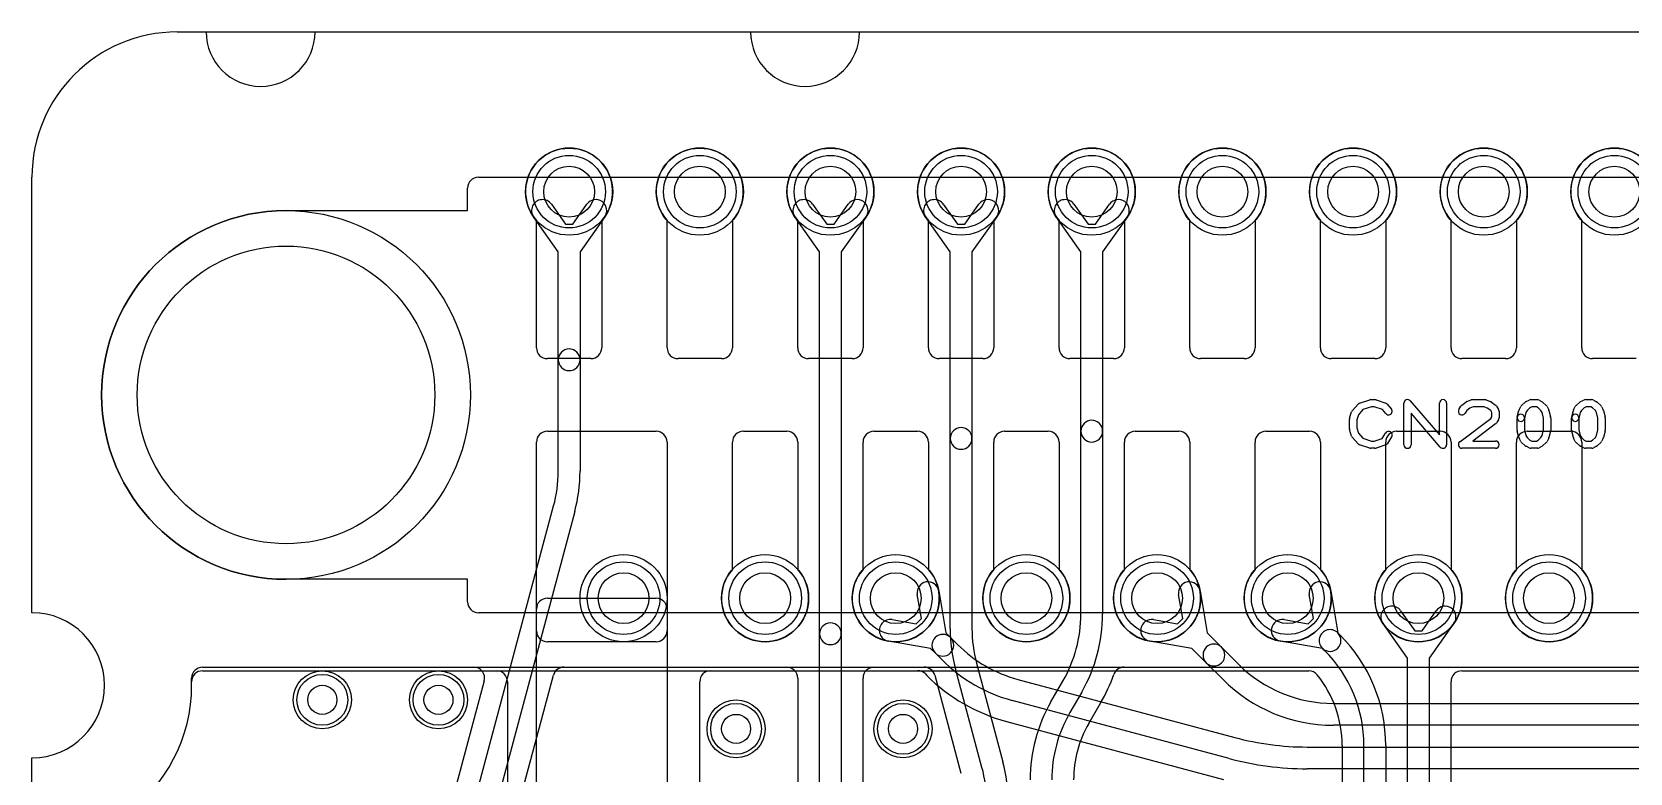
# Model space of a CAD drawing. Extents: x 0 to 20.5, y -0.5 to 20.
# Drawn here: x 0 to 11.01, y 14.9 to 20 of the extents above; entities that cross this region are included whole.
import ezdxf

# ---------------------------------------------------------------- set-up
doc = ezdxf.new("R2010")
doc.units = 0
for name, color, linetype in [('Hole', 1, 'CONTINUOUS'), ('L1', 3, 'CONTINUOUS'), ('L2', 3, 'CONTINUOUS'), ('L3', 3, 'CONTINUOUS'), ('L4', 3, 'CONTINUOUS'), ('Outline', 7, 'CONTINUOUS'), ('PartsArea-A', 111, 'CONTINUOUS'), ('PartsArea-B', 111, 'CONTINUOUS'), ('PartsSilk-A', 221, 'CONTINUOUS'), ('Resist-A', 2, 'CONTINUOUS'), ('Resist-B', 2, 'CONTINUOUS')]:
    doc.layers.add(name, color=color, linetype=linetype)

msp = doc.modelspace()

# ---------------------------------------------------------------- linework, layer by layer
at = {"layer": 'Hole'}
for centre, radius in [((3.7, 18.9), 0.175), ((4.6, 18.9), 0.175), ((5.5, 18.9), 0.175), ((6.4, 18.9), 0.175), ((7.3, 18.9), 0.175), ((8.2, 18.9), 0.175), ((9.1, 18.9), 0.175), ((10, 18.9), 0.175), ((10.9, 18.9), 0.175), ((1.75, 17.5), 1.025), ((4.075, 16.1), 0.175), ((5.05, 16.1), 0.175), ((5.95, 16.1), 0.175), ((6.85, 16.1), 0.175), ((7.75, 16.1), 0.175), ((8.65, 16.1), 0.175), ((9.55, 16.1), 0.175), ((10.45, 16.1), 0.175), ((2, 15.4), 0.1), ((2.8, 15.4), 0.1), ((4.85, 15.2), 0.1), ((6, 15.2), 0.1)]:
    msp.add_circle(centre, radius, dxfattribs=at)
at = {"layer": 'L1'}
for p, q in [((3.475, 17.825), (3.475, 18.70157)), ((3.925, 18.70157), (3.925, 17.825)), ((4.375, 17.825), (4.375, 18.70157)), ((4.825, 18.70157), (4.825, 17.825)), ((5.275, 17.825), (5.275, 18.70157)), ((5.725, 18.70157), (5.725, 17.825)), ((6.175, 17.825), (6.175, 18.70157)), ((6.625, 18.70157), (6.625, 17.825)), ((7.075, 17.825), (7.075, 18.70157)), ((7.525, 18.70157), (7.525, 17.825)), ((7.975, 17.825), (7.975, 18.70157)), ((8.425, 18.70157), (8.425, 17.825)), ((8.875, 17.825), (8.875, 18.70157)), ((9.325, 18.70157), (9.325, 17.825)), ((9.775, 17.825), (9.775, 18.70157)), ((10.225, 18.70157), (10.225, 17.825)), ((10.675, 17.825), (10.675, 18.70157)), ((3.85, 17.75), (3.55, 17.75)), ((4.75, 17.75), (4.45, 17.75)), ((5.65, 17.75), (5.35, 17.75)), ((6.55, 17.75), (6.25, 17.75)), ((7.45, 17.75), (7.15, 17.75)), ((8.35, 17.75), (8.05, 17.75)), ((9.25, 17.75), (8.95, 17.75)), ((10.15, 17.75), (9.85, 17.75)), ((11.05, 17.75), (10.75, 17.75)), ((3.475, 15.875), (3.475, 17.175)), ((3.55, 17.25), (4.3, 17.25)), ((4.375, 17.175), (4.375, 15.875)), ((4.825, 16.29843), (4.825, 17.175)), ((4.9, 17.25), (5.2, 17.25)), ((5.275, 17.175), (5.275, 16.29843)), ((5.725, 16.29843), (5.725, 17.175)), ((5.8, 17.25), (6.1, 17.25)), ((6.175, 17.175), (6.175, 16.29843)), ((6.625, 16.29843), (6.625, 17.175)), ((6.7, 17.25), (7, 17.25)), ((7.075, 17.175), (7.075, 16.29843)), ((7.525, 16.29843), (7.525, 17.175)), ((7.6, 17.25), (7.9, 17.25)), ((7.975, 17.175), (7.975, 16.29843)), ((8.425, 16.29843), (8.425, 17.175)), ((8.5, 17.25), (8.8, 17.25)), ((8.875, 17.175), (8.875, 16.29843)), ((9.325, 16.29843), (9.325, 17.175)), ((9.4, 17.25), (9.7, 17.25)), ((9.775, 17.175), (9.775, 16.29843)), ((10.225, 16.29843), (10.225, 17.175)), ((10.3, 17.25), (10.6, 17.25)), ((10.675, 17.175), (10.675, 16.29843)), ((3.54997, 16.1), (4.30003, 16.1)), ((8.82632, 15.95989), (8.79783, 16.12543)), ((8.94565, 16.15087), (8.99564, 15.86039)), ((3.475, 11.7), (3.475, 16.02503)), ((4.375, 16.02503), (4.375, 11.7)), ((9.42749, 16.01345), (9.5244, 15.87625)), ((9.5756, 15.87625), (9.67251, 16.01345)), ((8.62457, 15.95217), (8.7901, 15.92368)), ((8.7901, 15.92368), (8.82632, 15.95989)), ((8.99445, 15.86161), (9.01013, 15.84593)), ((9.475, 15.68619), (9.30497, 15.92691)), ((9.5244, 15.87625), (9.5756, 15.87625)), ((9.79503, 15.92691), (9.625, 15.68619)), ((4.3, 15.8), (3.55, 15.8)), ((8.8896, 15.75436), (8.59913, 15.80435)), ((8.90406, 15.73986), (8.88841, 15.75551)), ((9.475, 14.44177), (9.475, 15.68619)), ((9.625, 15.68619), (9.625, 14.44177)), ((1.1, 15.5), (1.1, 15.52503)), ((1.17497, 15.6), (3.19999, 15.6)), ((3.27496, 15.52503), (3.27496, 14.17497)), ((4.6, 14.17497), (4.6, 15.52499)), ((4.67497, 15.59996), (8.79506, 15.59996)), ((9.77504, 14.17497), (9.77504, 15.52499)), ((9.85001, 15.59996), (14.04999, 15.59996)), ((9.02496, 15.08579), (9.02496, 14.17497)), ((9.175, 13.70944), (9.175, 15.08578)), ((9.325, 15.08578), (9.325, 13.70944))]:
    msp.add_line(p, q, dxfattribs=at)
for centre, radius in [((3.7, 18.9), 0.3), ((4.6, 18.9), 0.3), ((5.5, 18.9), 0.3), ((6.4, 18.9), 0.3), ((7.3, 18.9), 0.3), ((8.2, 18.9), 0.3), ((9.1, 18.9), 0.3), ((10, 18.9), 0.3), ((10.9, 18.9), 0.3), ((4.075, 16.1), 0.3), ((5.05, 16.1), 0.3), ((5.95, 16.1), 0.3), ((6.85, 16.1), 0.3), ((7.75, 16.1), 0.3), ((8.65, 16.1), 0.3), ((9.55, 16.1), 0.3), ((10.45, 16.1), 0.3), ((2, 15.4), 0.2), ((2.8, 15.4), 0.2), ((4.85, 15.2), 0.2), ((6, 15.2), 0.2)]:
    msp.add_circle(centre, radius, dxfattribs=at)
for centre, radius, start, end in [((3.7, 18.9), 0.3, -41.409429, -138.590571), ((4.6, 18.9), 0.3, -41.409429, -138.590571), ((5.5, 18.9), 0.3, -41.409429, -138.590571), ((6.4, 18.9), 0.3, -41.409429, -138.590571), ((7.3, 18.9), 0.3, -41.409429, -138.590571), ((8.2, 18.9), 0.3, -41.409429, -138.590571), ((9.1, 18.9), 0.3, -41.409429, -138.590571), ((10, 18.9), 0.3, -41.409429, -138.590571), ((10.9, 18.9), 0.3, -41.409429, -138.590571), ((3.55, 17.825), 0.075, 180, -90), ((3.85, 17.825), 0.075, -90, 0), ((4.45, 17.825), 0.075, 180, -90), ((4.75, 17.825), 0.075, -90, 0), ((5.35, 17.825), 0.075, 180, -90), ((5.65, 17.825), 0.075, -90, 0), ((6.25, 17.825), 0.075, 180, -90), ((6.55, 17.825), 0.075, -90, 0), ((7.15, 17.825), 0.075, 180, -90), ((7.45, 17.825), 0.075, -90, 0), ((8.05, 17.825), 0.075, 180, -90), ((8.35, 17.825), 0.075, -90, 0), ((8.95, 17.825), 0.075, 180, -90), ((9.25, 17.825), 0.075, -90, 0), ((9.85, 17.825), 0.075, 180, -90), ((10.15, 17.825), 0.075, -90, 0), ((10.75, 17.825), 0.075, 180, -90), ((3.55, 17.175), 0.075, 90, 180), ((4.3, 17.175), 0.075, 0, 90), ((4.9, 17.175), 0.075, 90, 180), ((5.2, 17.175), 0.075, 0, 90), ((5.8, 17.175), 0.075, 90, 180), ((6.1, 17.175), 0.075, 0, 90), ((6.7, 17.175), 0.075, 90, 180), ((7, 17.175), 0.075, 0, 90), ((7.6, 17.175), 0.075, 90, 180), ((7.9, 17.175), 0.075, 0, 90), ((8.5, 17.175), 0.075, 90, 180), ((8.8, 17.175), 0.075, 0, 90), ((9.4, 17.175), 0.075, 90, 180), ((9.7, 17.175), 0.075, 0, 90), ((10.3, 17.175), 0.075, 90, 180), ((10.6, 17.175), 0.075, 0, 90), ((5.05, 16.1), 0.3, 138.590571, 41.409429), ((5.95, 16.1), 0.3, 138.590571, 41.409429), ((6.85, 16.1), 0.3, 138.590571, 41.409429), ((7.75, 16.1), 0.3, 138.590571, 41.409429), ((8.65, 16.1), 0.3, 138.590571, 41.409429), ((9.55, 16.1), 0.3, 138.590571, 41.409429), ((10.45, 16.1), 0.3, 138.590571, 41.409429), ((8.87174, 16.13815), 0.075, 9.765013, -170.236052), ((3.54997, 16.02503), 0.07497, 90, 180), ((4.30003, 16.02503), 0.07497, 0, 90), ((9.36623, 15.97018), 0.075, 35.234848, -144.764686), ((9.73377, 15.97018), 0.075, -35.234848, 144.764686), ((3.55, 15.875), 0.075, 180, -90), ((4.3, 15.875), 0.075, -90, 0), ((8.61185, 15.87826), 0.075, 80.234987, -99.766026), ((8.94143, 15.80856), 0.075, 45.016205, -134.981712), ((8.94143, 15.80856), 0.075, -133.719529, 43.714249), ((8.25, 15.08578), 1.075, 0, 45.000754), ((8.25, 15.08578), 0.925, 0, 45.000876), ((1.17497, 15.52503), 0.07497, 90, 180), ((3.19999, 15.52503), 0.07497, 0, 90), ((4.67497, 15.52499), 0.07497, 90, 180), ((8.79506, 15.52499), 0.07497, 38.860318, 90), ((8.25, 15.08579), 0.77496, 0, 38.861179), ((9.85001, 15.52499), 0.07497, 90, 180), ((0, 15.5), 1.1, -54.937828, 0)]:
    msp.add_arc(centre, radius, start, end, dxfattribs=at)
at = {"layer": 'L2'}
for p, q in [((6.325, 18.48619), (6.15497, 18.72691)), ((6.27749, 18.81345), (6.3744, 18.67625)), ((6.4256, 18.67625), (6.52251, 18.81345)), ((6.64503, 18.72691), (6.475, 18.48619)), ((7.225, 18.48619), (7.05497, 18.72691)), ((7.17749, 18.81345), (7.2744, 18.67625)), ((7.3256, 18.67625), (7.42251, 18.81345)), ((7.54503, 18.72691), (7.375, 18.48619)), ((6.3744, 18.67625), (6.4256, 18.67625)), ((7.2744, 18.67625), (7.3256, 18.67625)), ((6.325, 17.20074), (6.325, 18.48619)), ((6.475, 18.48619), (6.475, 17.20074)), ((7.225, 17.25058), (7.225, 18.48619)), ((7.375, 18.48619), (7.375, 17.25058)), ((6.325, 15.89148), (6.325, 17.20074)), ((6.475, 17.20074), (6.475, 15.89148)), ((7.225, 15.99115), (7.225, 17.25058)), ((7.375, 17.25058), (7.375, 15.99115)), ((6.50652, 15.65208), (6.68837, 14.97335)), ((1.1, 15.5), (1.1, 15.54999)), ((1.17497, 15.62496), (6.14563, 15.62496)), ((6.21805, 15.56939), (6.39856, 14.8957)), ((6.54348, 14.93453), (6.36163, 15.61326)), ((7.01902, 15.38653), (7.10108, 15.52866)), ((7.52287, 15.62496), (18.82503, 15.62496)), ((7.23098, 15.45366), (7.14892, 15.31153)), ((7.27887, 15.23652), (7.3604, 15.37772))]:
    msp.add_line(p, q, dxfattribs=at)
for centre, radius in [((6.4, 18.9), 0.3), ((7.3, 18.9), 0.3), ((2, 15.4), 0.2), ((2.8, 15.4), 0.2), ((4.85, 15.2), 0.2), ((6, 15.2), 0.2)]:
    msp.add_circle(centre, radius, dxfattribs=at)
for centre, radius, start, end in [((6.21623, 18.77018), 0.075, 35.234848, -144.764686), ((6.58377, 18.77018), 0.075, -35.234848, 144.764686), ((7.11623, 18.77018), 0.075, 35.234848, -144.764686), ((7.48377, 18.77018), 0.075, -35.234848, 144.764686), ((7.3, 17.25058), 0.075, 0, 180), ((6.4, 17.20074), 0.075, 0, 180), ((6.4, 17.20074), 0.075, 180, 0), ((7.3, 17.25058), 0.075, 180, 0), ((6.3, 15.99115), 0.925, -29.999262, 0), ((6.3, 15.99115), 1.075, -29.999467, 0), ((7.4, 15.89148), 1.075, 180, -165.000562), ((7.4, 15.89148), 0.925, 180, -165.000433), ((1.17497, 15.54999), 0.07497, 90, 180), ((6.14563, 15.54999), 0.07497, 14.996397, 90), ((6.3, 15.99115), 1.22504, -29.999496, -19.837337), ((7.52287, 15.54999), 0.07497, 90, 160.163156), ((0, 15.5), 1.1, -54.937828, 0), ((7.95, 14.84904), 1.075, 150.000533, 180), ((7.95, 14.84904), 0.925, 150.000628, 180), ((7.42585, 15.34116), 0.07497, 150.004867, 150.812521), ((7.95, 14.84904), 0.77496, 149.999813, 180), ((5.65, 14.69513), 1.075, 0, 14.999464), ((5.65, 14.69513), 0.925, 0, 14.999567)]:
    msp.add_arc(centre, radius, start, end, dxfattribs=at)
at = {"layer": 'L3'}
for p, q in [((3.625, 18.48619), (3.45497, 18.72691)), ((3.57749, 18.81345), (3.6744, 18.67625)), ((3.7256, 18.67625), (3.82251, 18.81345)), ((3.94503, 18.72691), (3.775, 18.48619)), ((5.425, 18.48619), (5.25497, 18.72691)), ((5.37749, 18.81345), (5.4744, 18.67625)), ((5.5256, 18.67625), (5.62251, 18.81345)), ((5.74503, 18.72691), (5.575, 18.48619)), ((3.6744, 18.67625), (3.7256, 18.67625)), ((5.4744, 18.67625), (5.5256, 18.67625)), ((3.625, 17.74226), (3.625, 18.48619)), ((3.775, 18.48619), (3.775, 17.74226)), ((5.425, 15.85541), (5.425, 18.48619)), ((5.575, 18.48619), (5.575, 15.85541)), ((3.625, 16.97452), (3.625, 17.74226)), ((3.775, 17.74226), (3.775, 16.97452)), ((2.79792, 13.76595), (3.59348, 16.73512)), ((3.73837, 16.6963), (2.94281, 13.72713)), ((5.425, 13.20082), (5.425, 15.85541)), ((5.575, 15.85541), (5.575, 13.20082)), ((1.1, 15.5), (1.1, 15.55003)), ((1.17497, 15.625), (3.04301, 15.625)), ((3.11543, 15.53063), (2.72019, 14.05557)), ((3.19655, 14.09437), (3.59176, 15.56939)), ((3.66418, 15.62496), (5.19999, 15.62496)), ((5.27496, 15.54999), (5.27496, 14.07497)), ((5.72504, 14.07497), (5.72504, 15.54999)), ((5.80001, 15.62496), (11.49999, 15.62496))]:
    msp.add_line(p, q, dxfattribs=at)
for centre, radius in [((3.7, 18.9), 0.3), ((5.5, 18.9), 0.3), ((2, 15.4), 0.2), ((2.8, 15.4), 0.2), ((4.85, 15.2), 0.2), ((6, 15.2), 0.2)]:
    msp.add_circle(centre, radius, dxfattribs=at)
for centre, radius, start, end in [((3.51623, 18.77018), 0.075, 35.234848, -144.764686), ((3.88377, 18.77018), 0.075, -35.234848, 144.764686), ((5.31623, 18.77018), 0.075, 35.234848, -144.764686), ((5.68377, 18.77018), 0.075, -35.234848, 144.764686), ((3.7, 17.74226), 0.075, 0, 180), ((3.7, 17.74226), 0.075, 180, 0), ((2.7, 16.97452), 0.925, -14.999438, 0), ((2.7, 16.97452), 1.075, -14.999464, 0), ((5.5, 15.85541), 0.075, 0, 180), ((5.5, 15.85541), 0.075, 180, 0), ((1.17497, 15.55003), 0.07497, 90, 180), ((3.04301, 15.55003), 0.07497, -14.996397, 90), ((3.66418, 15.54999), 0.07497, 90, 165.003603), ((5.19999, 15.54999), 0.07497, 0, 90), ((5.80001, 15.54999), 0.07497, 90, 180), ((0, 15.5), 1.1, -54.937828, 0)]:
    msp.add_arc(centre, radius, start, end, dxfattribs=at)
at = {"layer": 'L4'}
for p, q in [((3.475, 17.825), (3.475, 18.70157)), ((3.925, 18.70157), (3.925, 17.825)), ((4.375, 17.825), (4.375, 18.70157)), ((4.825, 18.70157), (4.825, 17.825)), ((5.275, 17.825), (5.275, 18.70157)), ((5.725, 18.70157), (5.725, 17.825)), ((6.175, 17.825), (6.175, 18.70157)), ((6.625, 18.70157), (6.625, 17.825)), ((7.075, 17.825), (7.075, 18.70157)), ((7.525, 18.70157), (7.525, 17.825)), ((7.975, 17.825), (7.975, 18.70157)), ((8.425, 18.70157), (8.425, 17.825)), ((8.875, 17.825), (8.875, 18.70157)), ((9.325, 18.70157), (9.325, 17.825)), ((9.775, 17.825), (9.775, 18.70157)), ((10.225, 18.70157), (10.225, 17.825)), ((10.675, 17.825), (10.675, 18.70157)), ((3.85, 17.75), (3.55, 17.75)), ((4.75, 17.75), (4.45, 17.75)), ((5.65, 17.75), (5.35, 17.75)), ((6.55, 17.75), (6.25, 17.75)), ((7.45, 17.75), (7.15, 17.75)), ((8.35, 17.75), (8.05, 17.75)), ((9.25, 17.75), (8.95, 17.75)), ((10.15, 17.75), (9.85, 17.75)), ((11.05, 17.75), (10.75, 17.75)), ((3.475, 15.875), (3.475, 17.175)), ((3.55, 17.25), (4.3, 17.25)), ((4.375, 17.175), (4.375, 15.875)), ((4.825, 16.29843), (4.825, 17.175)), ((4.9, 17.25), (5.2, 17.25)), ((5.275, 17.175), (5.275, 16.29843)), ((5.725, 16.29843), (5.725, 17.175)), ((5.8, 17.25), (6.1, 17.25)), ((6.175, 17.175), (6.175, 16.29843)), ((6.625, 16.29843), (6.625, 17.175)), ((6.7, 17.25), (7, 17.25)), ((7.075, 17.175), (7.075, 16.29843)), ((7.525, 16.29843), (7.525, 17.175)), ((7.6, 17.25), (7.9, 17.25)), ((7.975, 17.175), (7.975, 16.29843)), ((8.425, 16.29843), (8.425, 17.175)), ((8.5, 17.25), (8.8, 17.25)), ((8.875, 17.175), (8.875, 16.29843)), ((9.325, 16.29843), (9.325, 17.175)), ((9.4, 17.25), (9.7, 17.25)), ((9.775, 17.175), (9.775, 16.29843)), ((10.225, 16.29843), (10.225, 17.175)), ((10.3, 17.25), (10.6, 17.25)), ((10.675, 17.175), (10.675, 16.29843)), ((6.12632, 15.95989), (6.09783, 16.12544)), ((6.24565, 16.15088), (6.29563, 15.86043)), ((7.92632, 15.95989), (7.89783, 16.12543)), ((8.04565, 16.15087), (8.09563, 15.86042)), ((5.92456, 15.95217), (6.09011, 15.92368)), ((6.09011, 15.92368), (6.12632, 15.95989)), ((6.29563, 15.86043), (6.32722, 15.82884)), ((7.72457, 15.95217), (7.8901, 15.92368)), ((7.8901, 15.92368), (7.92632, 15.95989)), ((8.09563, 15.86042), (8.19446, 15.76159)), ((4.3, 15.8), (3.55, 15.8)), ((6.18957, 15.75437), (5.89912, 15.80435)), ((6.22116, 15.72278), (6.18957, 15.75437)), ((6.32722, 15.82884), (6.37566, 15.78042)), ((7.98957, 15.75436), (7.69913, 15.80435)), ((8.0884, 15.65553), (7.98957, 15.75436)), ((8.19446, 15.76159), (8.31015, 15.64592)), ((6.26959, 15.67435), (6.22116, 15.72278)), ((8.20408, 15.53985), (8.0884, 15.65553)), ((1.1, 15.5), (1.1, 15.52499)), ((1.17497, 15.59996), (6.10075, 15.59996)), ((6.15376, 15.578), (6.16351, 15.56825)), ((6.79032, 15.54101), (8.28469, 15.14059)), ((8.24587, 14.9957), (6.7515, 15.39612)), ((8.96421, 15.375), (13.21628, 15.375)), ((6.71267, 15.25119), (8.20704, 14.85077)), ((13.21628, 15.225), (8.96421, 15.225)), ((8.78291, 15.075), (13.18908, 15.075)), ((13.18908, 14.925), (8.78291, 14.925))]:
    msp.add_line(p, q, dxfattribs=at)
for centre, radius in [((3.7, 18.9), 0.3), ((4.6, 18.9), 0.3), ((5.5, 18.9), 0.3), ((6.4, 18.9), 0.3), ((7.3, 18.9), 0.3), ((8.2, 18.9), 0.3), ((9.1, 18.9), 0.3), ((10, 18.9), 0.3), ((10.9, 18.9), 0.3), ((4.075, 16.1), 0.3), ((5.05, 16.1), 0.3), ((5.95, 16.1), 0.3), ((6.85, 16.1), 0.3), ((7.75, 16.1), 0.3), ((8.65, 16.1), 0.3), ((9.55, 16.1), 0.3), ((10.45, 16.1), 0.3), ((2, 15.4), 0.2), ((2.8, 15.4), 0.2), ((4.85, 15.2), 0.2), ((6, 15.2), 0.2)]:
    msp.add_circle(centre, radius, dxfattribs=at)
for centre, radius, start, end in [((3.7, 18.9), 0.3, -41.409429, -138.590571), ((4.6, 18.9), 0.3, -41.409429, -138.590571), ((5.5, 18.9), 0.3, -41.409429, -138.590571), ((6.4, 18.9), 0.3, -41.409429, -138.590571), ((7.3, 18.9), 0.3, -41.409429, -138.590571), ((8.2, 18.9), 0.3, -41.409429, -138.590571), ((9.1, 18.9), 0.3, -41.409429, -138.590571), ((10, 18.9), 0.3, -41.409429, -138.590571), ((10.9, 18.9), 0.3, -41.409429, -138.590571), ((3.55, 17.825), 0.075, 180, -90), ((3.85, 17.825), 0.075, -90, 0), ((4.45, 17.825), 0.075, 180, -90), ((4.75, 17.825), 0.075, -90, 0), ((5.35, 17.825), 0.075, 180, -90), ((5.65, 17.825), 0.075, -90, 0), ((6.25, 17.825), 0.075, 180, -90), ((6.55, 17.825), 0.075, -90, 0), ((7.15, 17.825), 0.075, 180, -90), ((7.45, 17.825), 0.075, -90, 0), ((8.05, 17.825), 0.075, 180, -90), ((8.35, 17.825), 0.075, -90, 0), ((8.95, 17.825), 0.075, 180, -90), ((9.25, 17.825), 0.075, -90, 0), ((9.85, 17.825), 0.075, 180, -90), ((10.15, 17.825), 0.075, -90, 0), ((10.75, 17.825), 0.075, 180, -90), ((3.55, 17.175), 0.075, 90, 180), ((4.3, 17.175), 0.075, 0, 90), ((4.9, 17.175), 0.075, 90, 180), ((5.2, 17.175), 0.075, 0, 90), ((5.8, 17.175), 0.075, 90, 180), ((6.1, 17.175), 0.075, 0, 90), ((6.7, 17.175), 0.075, 90, 180), ((7, 17.175), 0.075, 0, 90), ((7.6, 17.175), 0.075, 90, 180), ((7.9, 17.175), 0.075, 0, 90), ((8.5, 17.175), 0.075, 90, 180), ((8.8, 17.175), 0.075, 0, 90), ((9.4, 17.175), 0.075, 90, 180), ((9.7, 17.175), 0.075, 0, 90), ((10.3, 17.175), 0.075, 90, 180), ((10.6, 17.175), 0.075, 0, 90), ((5.05, 16.1), 0.3, 138.590571, 41.409429), ((5.95, 16.1), 0.3, 138.590571, 41.409429), ((6.85, 16.1), 0.3, 138.590571, 41.409429), ((7.75, 16.1), 0.3, 138.590571, 41.409429), ((8.65, 16.1), 0.3, 138.590571, 41.409429), ((9.55, 16.1), 0.3, 138.590571, 41.409429), ((10.45, 16.1), 0.3, 138.590571, 41.409429), ((6.17174, 16.13816), 0.075, 9.765013, -170.236052), ((7.97174, 16.13815), 0.075, 9.765013, -170.236052), ((3.55, 15.875), 0.075, 180, -90), ((4.3, 15.875), 0.075, -90, 0), ((5.91184, 15.87826), 0.075, 80.234987, -99.763948), ((7.71185, 15.87826), 0.075, 80.234987, -99.766026), ((6.27419, 15.77581), 0.075, 45, -135), ((6.27419, 15.77581), 0.075, -135, 45), ((7.02973, 16.43449), 0.925, -135, -105.000165), ((8.14143, 15.70856), 0.075, 45, -135), ((8.14143, 15.70856), 0.075, -135, 44.999268), ((7.02973, 16.43449), 1.075, -135, -104.999991), ((8.96421, 16.3), 0.925, -134.99919, -90), ((1.17497, 15.52499), 0.07497, 90, 180), ((6.10075, 15.52499), 0.07497, 45, 90), ((7.02975, 16.43448), 1.22504, -135.000331, -105.000831), ((8.96421, 16.3), 1.075, -134.999246, -90), ((0, 15.5), 1.1, -54.937828, 0), ((8.78291, 17), 1.925, -104.999787, -90), ((8.78291, 17), 2.075, -104.999718, -90)]:
    msp.add_arc(centre, radius, start, end, dxfattribs=at)
at = {"layer": 'Outline'}
for p, q in [((1, 20), (1.2, 20)), ((1.95, 20), (4.95, 20)), ((5.7, 20), (14.3, 20)), ((0, 16), (0, 19)), ((0, 1), (0, 15))]:
    msp.add_line(p, q, dxfattribs=at)
for centre, radius, start, end in [((1, 19), 1, 90, 180), ((1.575, 20), 0.375, 180, 0), ((5.325, 20), 0.375, 180, 0), ((0, 15.5), 0.5, -90, 90)]:
    msp.add_arc(centre, radius, start, end, dxfattribs=at)
at = {"layer": 'PartsArea-A'}
for p, q in [((1, 20), (19, 20)), ((0, 16), (0, 19)), ((0, 14.5), (0, 15))]:
    msp.add_line(p, q, dxfattribs=at)
for centre, radius, start, end in [((1, 19), 1, 90, 180), ((0, 15.5), 0.5, -90, 90)]:
    msp.add_arc(centre, radius, start, end, dxfattribs=at)
at = {"layer": 'PartsArea-B'}
for p, q in [((1, 20), (19, 20)), ((0, 16), (0, 19)), ((0, 14.5), (0, 15))]:
    msp.add_line(p, q, dxfattribs=at)
for centre, radius, start, end in [((1, 19), 1, 90, 180), ((0, 15.5), 0.5, -90, 90)]:
    msp.add_arc(centre, radius, start, end, dxfattribs=at)
at = {"layer": 'PartsSilk-A'}
for p, q in [((9.09508, 17.39239), (9.13397, 17.43683)), ((9.16702, 17.39868), (9.13618, 17.36344)), ((9.14516, 17.44418), (9.2146, 17.4664)), ((9.22612, 17.41759), (9.16702, 17.39868)), ((9.22222, 17.46759), (9.25, 17.46759)), ((9.24594, 17.41759), (9.22612, 17.41759)), ((9.30202, 17.3989), (9.24594, 17.41759)), ((9.2579, 17.46631), (9.32457, 17.44409)), ((9.32523, 17.37104), (9.30202, 17.3989)), ((9.33588, 17.43637), (9.36365, 17.40304)), ((9.45, 17.15741), (9.45, 17.44259)), ((9.49398, 17.45886), (9.69444, 17.22499)), ((9.69444, 17.22499), (9.69444, 17.44259)), ((9.74444, 17.44259), (9.74444, 17.15741)), ((9.8288, 17.40029), (9.84269, 17.42251)), ((9.84827, 17.42878), (9.87605, 17.451)), ((9.88283, 17.3924), (9.8712, 17.37379)), ((9.90408, 17.40939), (9.88283, 17.3924)), ((9.88313, 17.45497), (9.91368, 17.46608)), ((9.92662, 17.41759), (9.90408, 17.40939)), ((9.92222, 17.46759), (10.00833, 17.46759)), ((10.00352, 17.41759), (9.92662, 17.41759)), ((10.02393, 17.40943), (10.00352, 17.41759)), ((10.01761, 17.4658), (10.04539, 17.45469)), ((10.04804, 17.39189), (10.02393, 17.40943)), ((10.05081, 17.4517), (10.08137, 17.42948)), ((10.08787, 17.42251), (10.10176, 17.40029)), ((10.23131, 17.34865), (10.24242, 17.3931)), ((10.24431, 17.39822), (10.25542, 17.42044)), ((10.26117, 17.42795), (10.28617, 17.45017)), ((10.29799, 17.39377), (10.29026, 17.37831)), ((10.2916, 17.45384), (10.31382, 17.46495)), ((10.31692, 17.4106), (10.29799, 17.39377)), ((10.3309, 17.41759), (10.31692, 17.4106)), ((10.325, 17.46759), (10.36944, 17.46759)), ((10.3628, 17.41759), (10.3309, 17.41759)), ((10.37423, 17.41106), (10.3628, 17.41759)), ((10.39368, 17.39377), (10.37423, 17.41106)), ((10.38184, 17.4643), (10.40129, 17.45319)), ((10.40141, 17.37831), (10.39368, 17.39377)), ((10.4055, 17.45017), (10.4305, 17.42795)), ((10.43625, 17.42044), (10.44736, 17.39822)), ((10.44925, 17.3931), (10.46036, 17.34865)), ((10.60631, 17.34865), (10.61742, 17.3931)), ((10.61931, 17.39822), (10.63042, 17.42044)), ((10.63617, 17.42795), (10.66117, 17.45017)), ((10.67299, 17.39377), (10.66526, 17.37831)), ((10.6666, 17.45384), (10.68882, 17.46495)), ((10.69192, 17.4106), (10.67299, 17.39377)), ((10.7059, 17.41759), (10.69192, 17.4106)), ((10.7, 17.46759), (10.74444, 17.46759)), ((10.7378, 17.41759), (10.7059, 17.41759)), ((10.74923, 17.41106), (10.7378, 17.41759)), ((10.76868, 17.39377), (10.74923, 17.41106)), ((10.75684, 17.4643), (10.77629, 17.45319)), ((10.77641, 17.37831), (10.76868, 17.39377)), ((10.7805, 17.45017), (10.8055, 17.42795)), ((10.81125, 17.42044), (10.82236, 17.39822)), ((10.82425, 17.3931), (10.83536, 17.34865)), ((9.075, 17.26852), (9.075, 17.33148)), ((9.07614, 17.33894), (9.09003, 17.38339)), ((9.13618, 17.36344), (9.125, 17.32766)), ((9.125, 17.32766), (9.125, 17.27234)), ((9.70046, 17.14114), (9.5, 17.37501)), ((9.5, 17.37501), (9.5, 17.15741)), ((9.83497, 17.17739), (10.04793, 17.33756)), ((10.0817, 17.30039), (9.92483, 17.18241)), ((10.04793, 17.33756), (10.05556, 17.34976)), ((10.05556, 17.37987), (10.04804, 17.39189)), ((10.05556, 17.34976), (10.05556, 17.37987)), ((10.10176, 17.32934), (10.08787, 17.30712)), ((10.10556, 17.38704), (10.10556, 17.34259)), ((10.23056, 17.25741), (10.23056, 17.34259)), ((10.29026, 17.37831), (10.27981, 17.33653)), ((10.28056, 17.34259), (10.28056, 17.26049)), ((10.41111, 17.33951), (10.40141, 17.37831)), ((10.41111, 17.26049), (10.41111, 17.33951)), ((10.46111, 17.34259), (10.46111, 17.25741)), ((10.60556, 17.25741), (10.60556, 17.34259)), ((10.66526, 17.37831), (10.65481, 17.33653)), ((10.65556, 17.34259), (10.65556, 17.26049)), ((10.78611, 17.33951), (10.77641, 17.37831)), ((10.78611, 17.26049), (10.78611, 17.33951)), ((10.83611, 17.34259), (10.83611, 17.25741)), ((9.09003, 17.21661), (9.07614, 17.26106)), ((9.13397, 17.16317), (9.09508, 17.20761)), ((9.125, 17.27234), (9.13618, 17.23656)), ((9.13618, 17.23656), (9.16702, 17.20132)), ((9.16702, 17.20132), (9.22612, 17.18241)), ((9.22612, 17.18241), (9.24594, 17.18241)), ((9.24594, 17.18241), (9.30023, 17.2005)), ((9.30023, 17.2005), (9.32324, 17.23732)), ((9.36564, 17.21082), (9.33787, 17.16638)), ((9.92483, 17.18241), (10.08056, 17.18241)), ((10.24242, 17.2069), (10.23131, 17.25135)), ((10.25542, 17.17956), (10.24431, 17.20178)), ((10.28617, 17.14983), (10.26117, 17.17205)), ((10.28056, 17.26049), (10.29026, 17.22169)), ((10.29026, 17.22169), (10.29799, 17.20623)), ((10.29799, 17.20623), (10.31692, 17.1894)), ((10.31692, 17.1894), (10.3309, 17.18241)), ((10.3309, 17.18241), (10.3628, 17.18241)), ((10.3628, 17.18241), (10.37423, 17.18894)), ((10.37423, 17.18894), (10.39368, 17.20623)), ((10.39368, 17.20623), (10.40141, 17.22169)), ((10.40141, 17.22169), (10.41111, 17.26049)), ((10.4305, 17.17205), (10.4055, 17.14983)), ((10.44736, 17.20178), (10.43625, 17.17956)), ((10.46036, 17.25135), (10.44925, 17.2069)), ((10.61742, 17.2069), (10.60631, 17.25135)), ((10.63042, 17.17956), (10.61931, 17.20178)), ((10.66117, 17.14983), (10.63617, 17.17205)), ((10.65556, 17.26049), (10.66526, 17.22169)), ((10.66526, 17.22169), (10.67299, 17.20623)), ((10.67299, 17.20623), (10.69192, 17.1894)), ((10.69192, 17.1894), (10.7059, 17.18241)), ((10.7059, 17.18241), (10.7378, 17.18241)), ((10.7378, 17.18241), (10.74923, 17.18894)), ((10.74923, 17.18894), (10.76868, 17.20623)), ((10.76868, 17.20623), (10.77641, 17.22169)), ((10.77641, 17.22169), (10.78611, 17.26049)), ((10.8055, 17.17205), (10.7805, 17.14983)), ((10.82236, 17.20178), (10.81125, 17.17956)), ((10.83536, 17.25135), (10.82425, 17.2069)), ((9.2146, 17.1336), (9.14516, 17.15582)), ((9.25, 17.13241), (9.22222, 17.13241)), ((9.32457, 17.15591), (9.2579, 17.13369)), ((10.08056, 17.13241), (9.85, 17.13241)), ((10.31382, 17.13505), (10.2916, 17.14616)), ((10.36944, 17.13241), (10.325, 17.13241)), ((10.40129, 17.14681), (10.38184, 17.1357)), ((10.68882, 17.13505), (10.6666, 17.14616)), ((10.74444, 17.13241), (10.7, 17.13241)), ((10.77629, 17.14681), (10.75684, 17.1357))]:
    msp.add_line(p, q, dxfattribs=at)
for centre, start, end in [((9.11389, 17.37593), 138.811918, 162.637772), ((9.15278, 17.42037), 107.746418, 138.811918), ((9.22222, 17.44259), 90, 107.746418), ((9.25, 17.44259), 71.579545, 90), ((9.31667, 17.42037), 39.790899, 71.579545), ((9.34444, 17.38704), -140.209101, 39.800498), ((9.475, 17.44259), 40.603781, 180), ((9.71944, 17.44259), 0, 180), ((9.85, 17.38704), 147.994617, -32.010019), ((9.86389, 17.40926), 128.666967, 147.989981), ((9.89167, 17.43148), 109.97919, 128.654777), ((9.92222, 17.44259), 90, 109.984612), ((10.00833, 17.44259), 68.207103, 90), ((10.03611, 17.43148), 53.982737, 68.202147), ((10.06667, 17.40926), 32.005383, 53.979316), ((10.08056, 17.38704), 0, 32.010019), ((10.26667, 17.38704), 153.434949, 165.969316), ((10.27778, 17.40926), 131.627831, 153.434949), ((10.30278, 17.43148), 116.565051, 131.62783), ((10.325, 17.44259), 90, 116.565051), ((10.36944, 17.44259), 60.266489, 90), ((10.38889, 17.43148), 48.372169, 60.266489), ((10.41389, 17.40926), 26.565051, 48.37217), ((10.425, 17.38704), 14.030684, 26.565051), ((10.64167, 17.38704), 153.434949, 165.969316), ((10.65278, 17.40926), 131.627831, 153.434949), ((10.67778, 17.43148), 116.565051, 131.62783), ((10.7, 17.44259), 90, 116.565051), ((10.74444, 17.44259), 60.266489, 90), ((10.76389, 17.43148), 48.372169, 60.266489), ((10.78889, 17.40926), 26.565051, 48.37217), ((10.8, 17.38704), 14.030684, 26.565051), ((9.1, 17.33148), 162.637772, 180), ((10.06667, 17.32037), -53.047603, -32.010019), ((10.08056, 17.34259), -32.005383, 0), ((10.25556, 17.34259), 0, 180), ((10.25556, 17.34259), 165.969316, -14.03321), ((10.43611, 17.34259), 0, 14.030684), ((10.63056, 17.34259), 0, 180), ((10.63056, 17.34259), 165.969316, -14.03321), ((10.81111, 17.34259), 0, 14.030684), ((9.1, 17.26852), 180, -162.637772), ((9.11389, 17.22407), -162.637772, -138.811918), ((9.34444, 17.22407), -32.005383, 147.999253), ((9.85, 17.15741), 126.952397, -90), ((10.08056, 17.15741), -90, 90), ((10.25556, 17.25741), 180, -165.969316), ((10.26667, 17.21296), -165.969316, -153.434949), ((10.27778, 17.19074), -153.434949, -131.62783), ((10.41389, 17.19074), -48.372169, -26.565051), ((10.425, 17.21296), -26.565051, -14.030684), ((10.43611, 17.25741), -14.030684, 0), ((10.63056, 17.25741), 180, -165.969316), ((10.64167, 17.21296), -165.969316, -153.434949), ((10.65278, 17.19074), -153.434949, -131.62783), ((10.78889, 17.19074), -48.372169, -26.565051), ((10.8, 17.21296), -26.565051, -14.030684), ((10.81111, 17.25741), -14.030684, 0), ((9.15278, 17.17963), -138.811918, -107.746418), ((9.22222, 17.15741), -107.746418, -90), ((9.25, 17.15741), -90, -71.579545), ((9.31667, 17.17963), -71.579545, -32.005383), ((9.475, 17.15741), 180, 0), ((9.71944, 17.15741), -139.396219, 0), ((10.30278, 17.16852), -131.627831, -116.565051), ((10.325, 17.15741), -116.565051, -90), ((10.36944, 17.15741), -90, -60.266489), ((10.38889, 17.16852), -60.266489, -48.37217), ((10.67778, 17.16852), -131.627831, -116.565051), ((10.7, 17.15741), -116.565051, -90), ((10.74444, 17.15741), -90, -60.266489), ((10.76389, 17.16852), -60.266489, -48.37217)]:
    msp.add_arc(centre, 0.025, start, end, dxfattribs=at)
at = {"layer": 'Resist-A'}
for p, q in [((3.075, 19), (16.925, 19)), ((3, 18.77), (3, 18.925)), ((1.75, 18.77), (3, 18.77)), ((3, 16.23), (1.75, 16.23)), ((3, 16.075), (3, 16.23)), ((16.925, 16), (3.075, 16))]:
    msp.add_line(p, q, dxfattribs=at)
for centre, radius in [((3.7, 18.9), 0.25), ((4.6, 18.9), 0.25), ((5.5, 18.9), 0.25), ((6.4, 18.9), 0.25), ((7.3, 18.9), 0.25), ((8.2, 18.9), 0.25), ((9.1, 18.9), 0.25), ((10, 18.9), 0.25), ((10.9, 18.9), 0.25), ((1.75, 17.5), 1.27), ((4.075, 16.1), 0.25), ((5.05, 16.1), 0.25), ((5.95, 16.1), 0.25), ((6.85, 16.1), 0.25), ((7.75, 16.1), 0.25), ((8.65, 16.1), 0.25), ((9.55, 16.1), 0.25), ((10.45, 16.1), 0.25), ((2, 15.4), 0.175), ((2.8, 15.4), 0.175), ((4.85, 15.2), 0.175), ((6, 15.2), 0.175)]:
    msp.add_circle(centre, radius, dxfattribs=at)
for centre, radius, start, end in [((3.075, 18.925), 0.075, 90, 180), ((1.75, 17.5), 1.27, 90, -90), ((3.075, 16.075), 0.075, 180, -90)]:
    msp.add_arc(centre, radius, start, end, dxfattribs=at)
at = {"layer": 'Resist-B'}
for p, q in [((3.075, 19), (16.925, 19)), ((3, 18.77), (3, 18.925)), ((1.75, 18.77), (3, 18.77)), ((3, 16.23), (1.75, 16.23)), ((3, 16.075), (3, 16.23)), ((16.925, 16), (3.075, 16))]:
    msp.add_line(p, q, dxfattribs=at)
for centre, radius in [((3.7, 18.9), 0.25), ((4.6, 18.9), 0.25), ((5.5, 18.9), 0.25), ((6.4, 18.9), 0.25), ((7.3, 18.9), 0.25), ((8.2, 18.9), 0.25), ((9.1, 18.9), 0.25), ((10, 18.9), 0.25), ((10.9, 18.9), 0.25), ((1.75, 17.5), 1.27), ((4.075, 16.1), 0.25), ((5.05, 16.1), 0.25), ((5.95, 16.1), 0.25), ((6.85, 16.1), 0.25), ((7.75, 16.1), 0.25), ((8.65, 16.1), 0.25), ((9.55, 16.1), 0.25), ((10.45, 16.1), 0.25), ((2, 15.4), 0.175), ((2.8, 15.4), 0.175), ((4.85, 15.2), 0.175), ((6, 15.2), 0.175)]:
    msp.add_circle(centre, radius, dxfattribs=at)
for centre, radius, start, end in [((3.075, 18.925), 0.075, 90, 180), ((1.75, 17.5), 1.27, 90, -90), ((3.075, 16.075), 0.075, 180, -90)]:
    msp.add_arc(centre, radius, start, end, dxfattribs=at)

doc.saveas('drawing.dxf')
